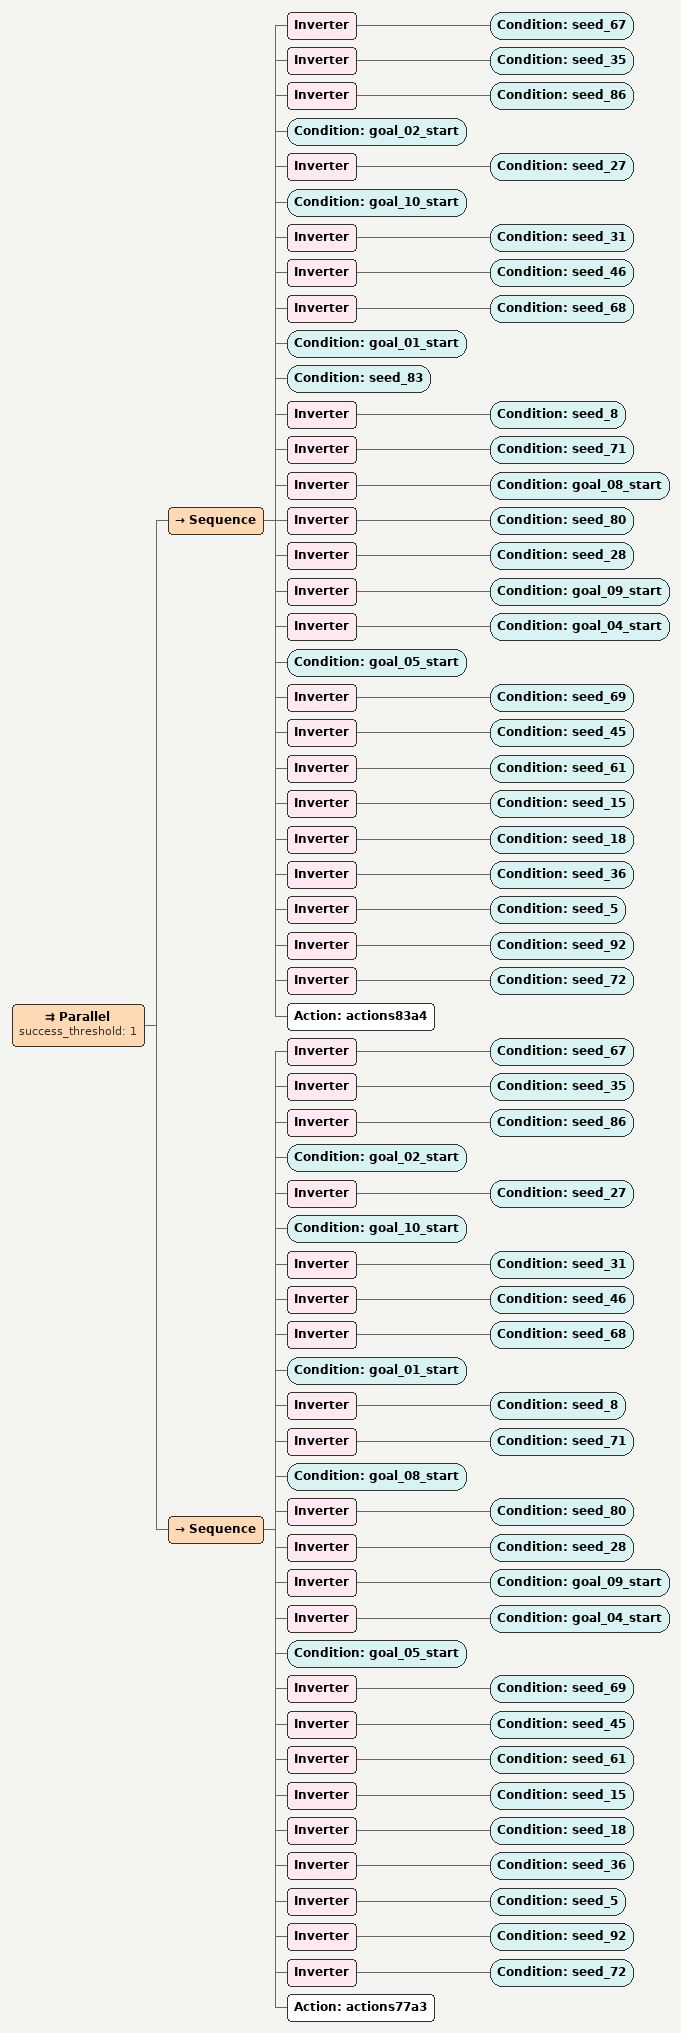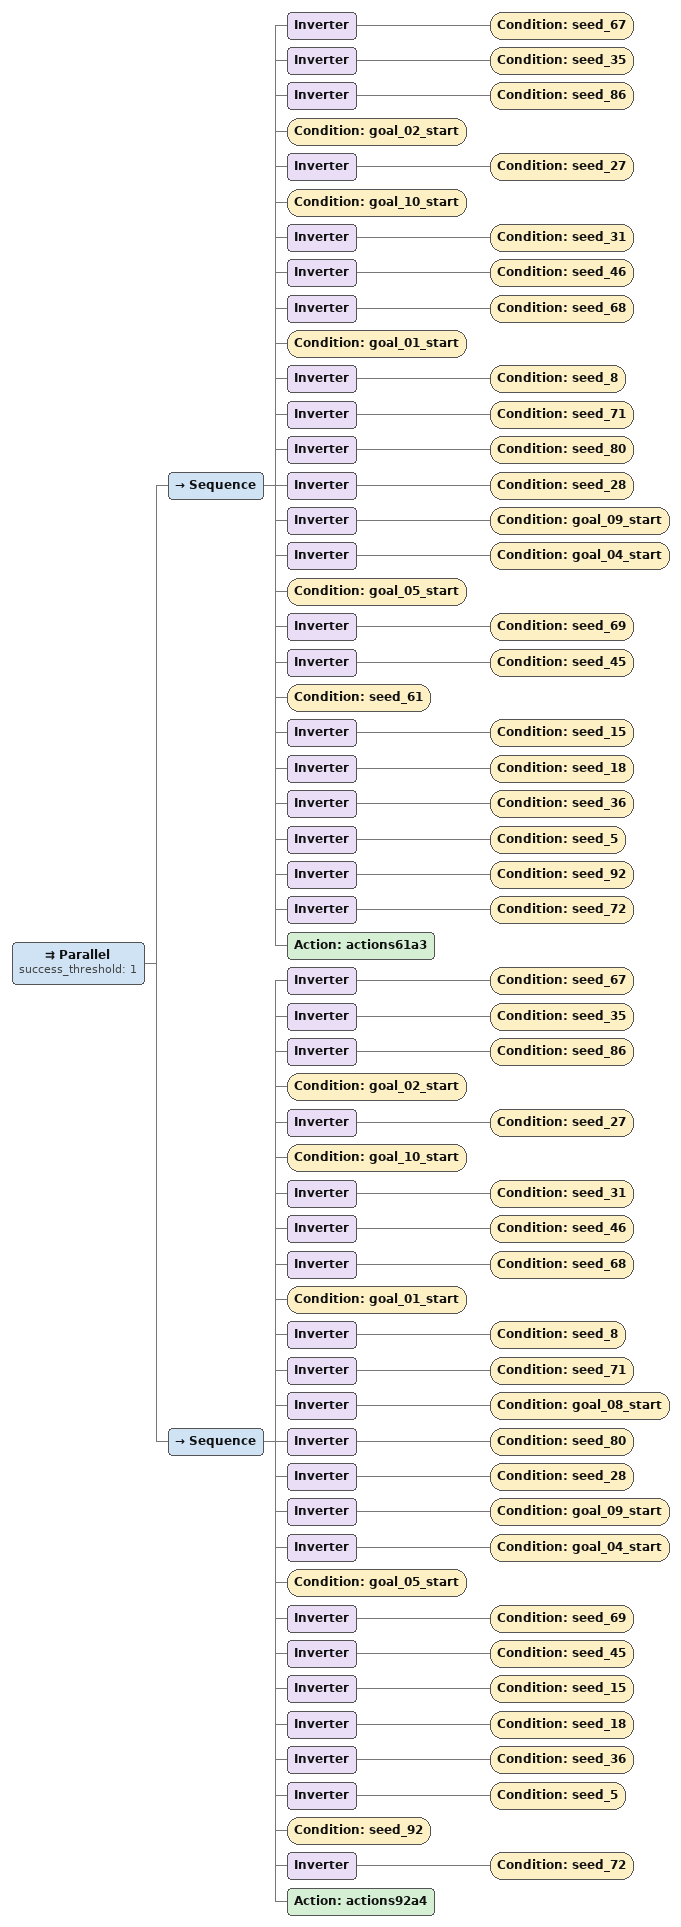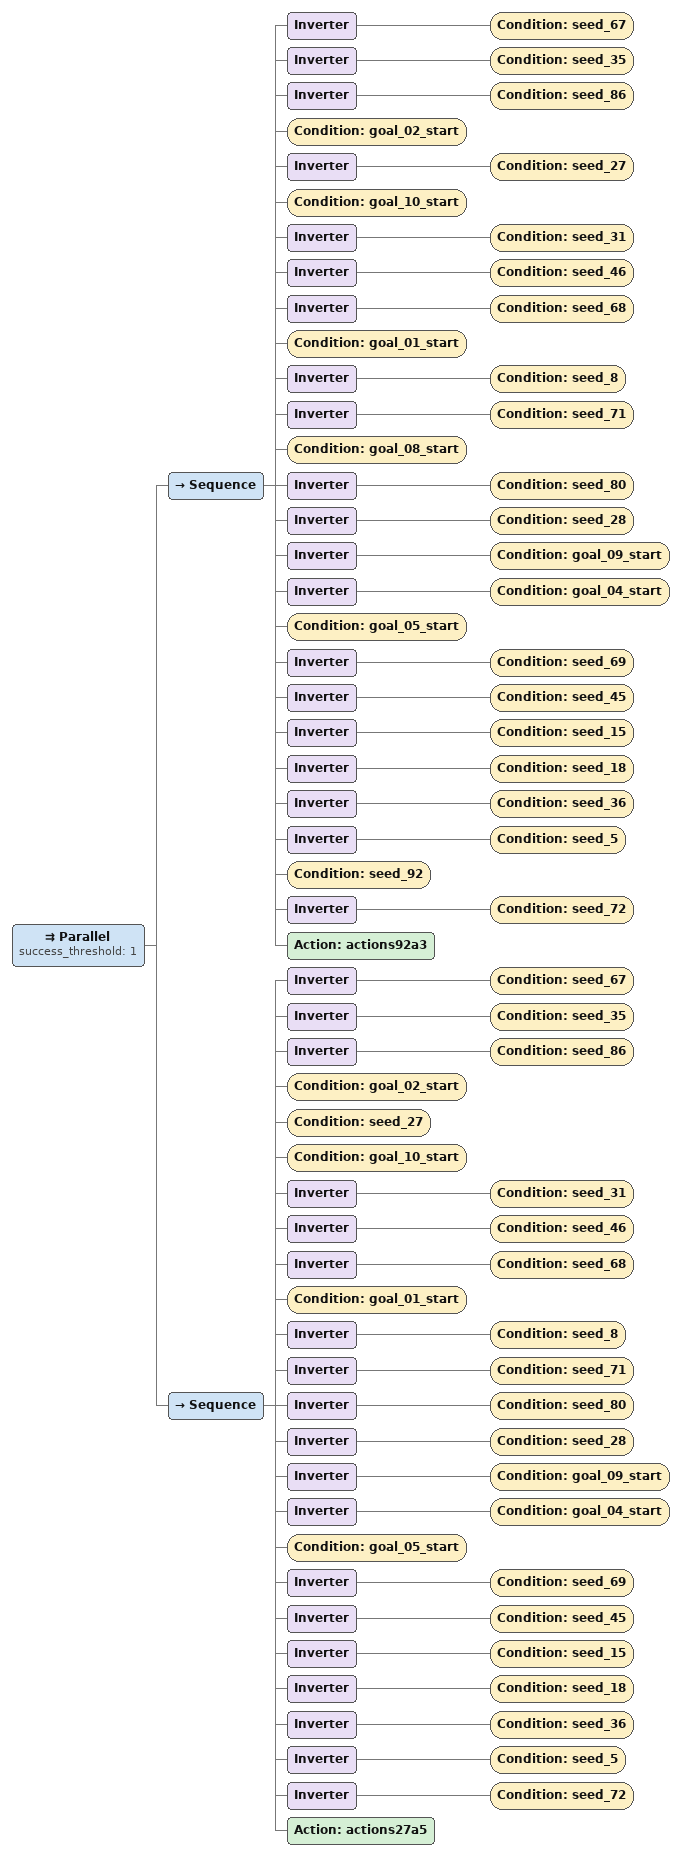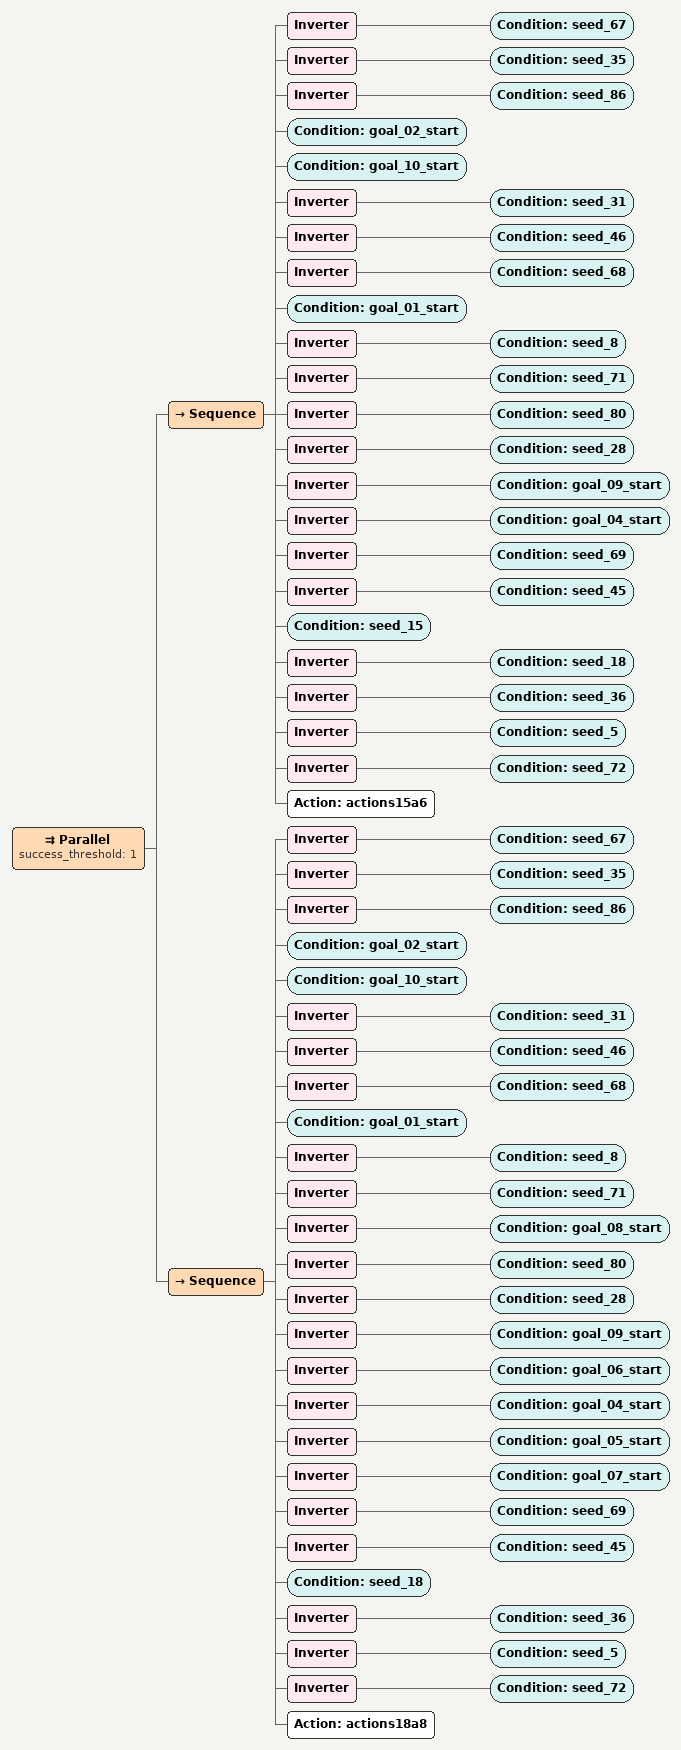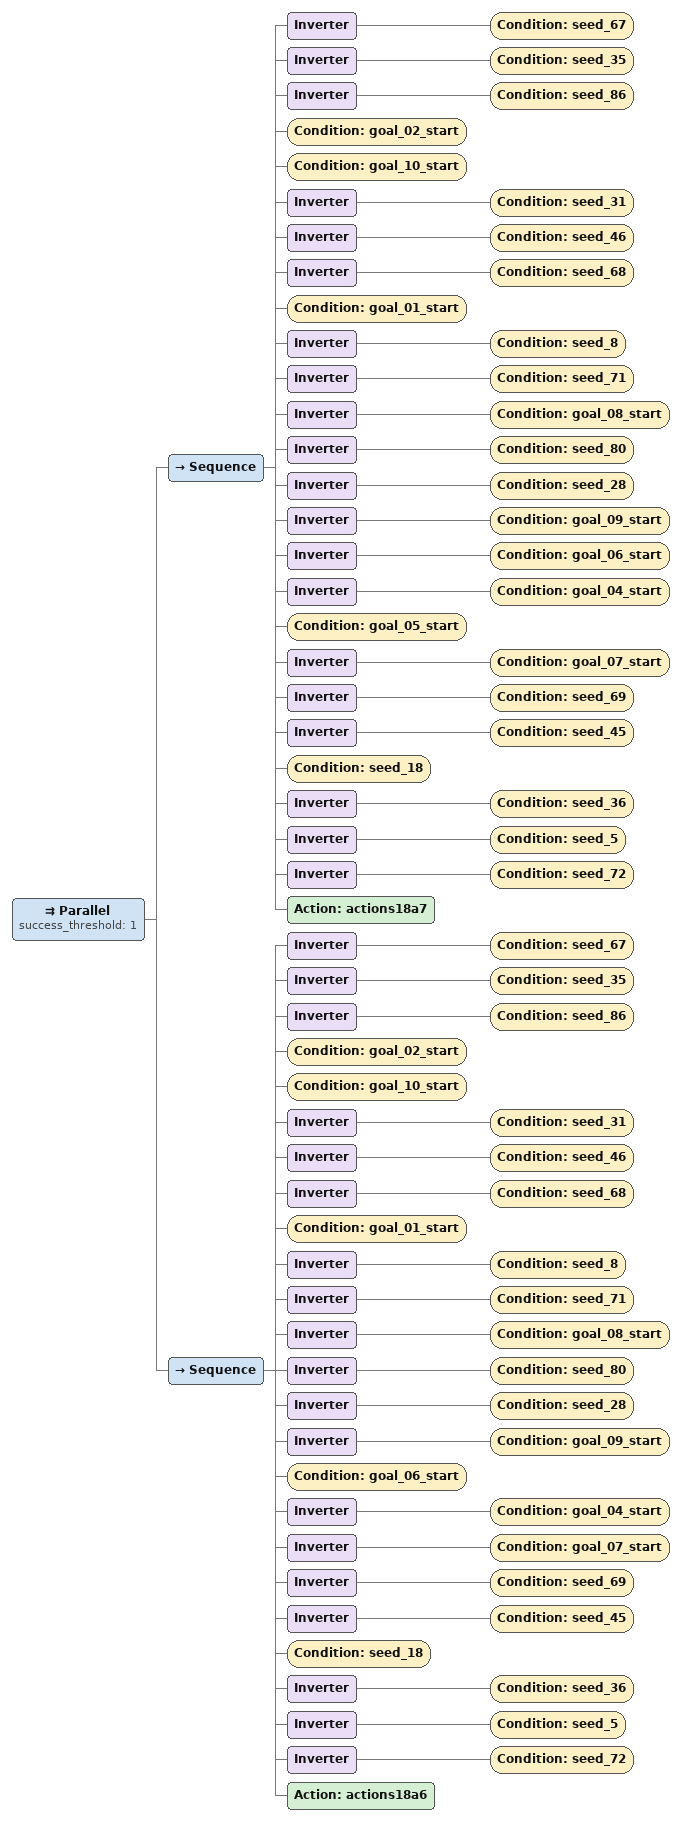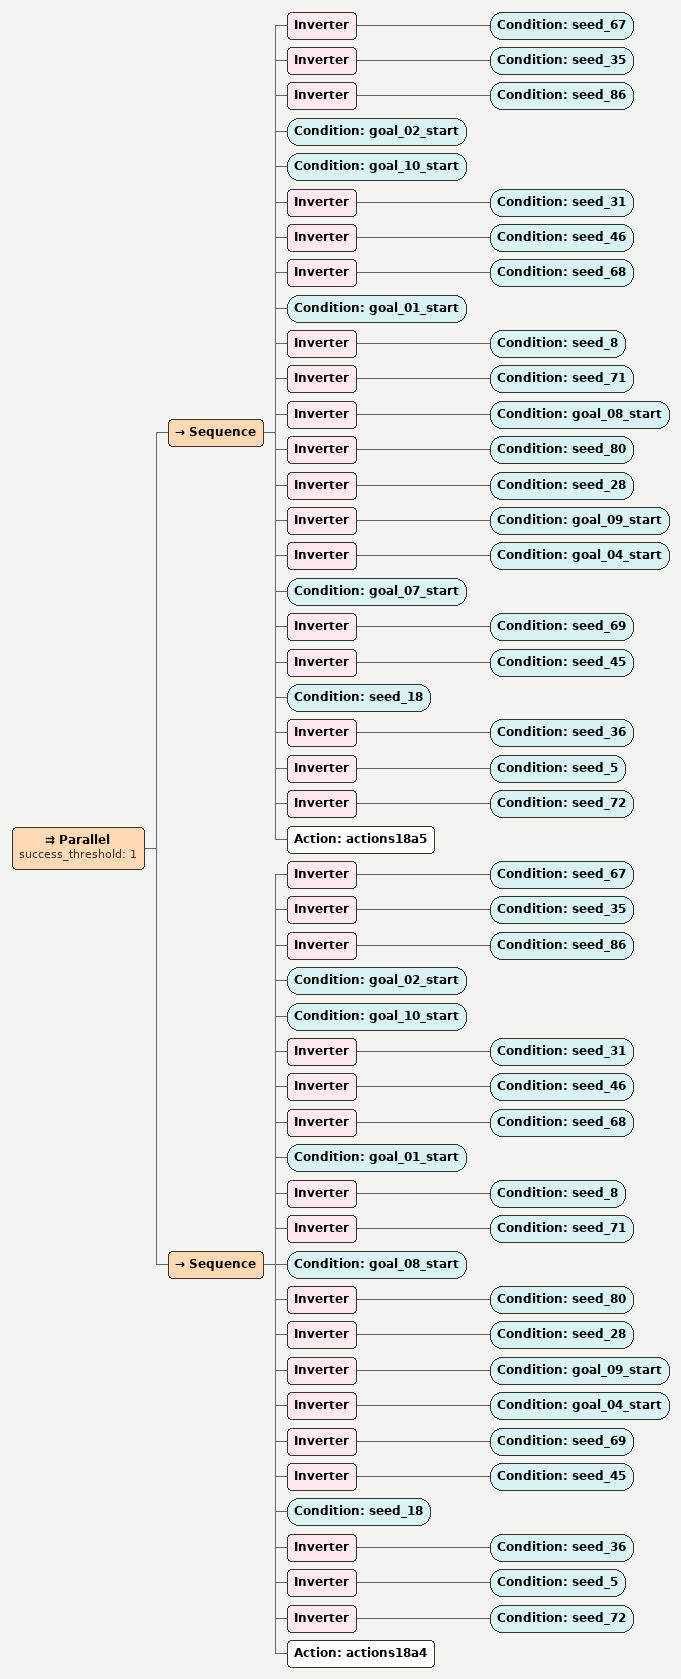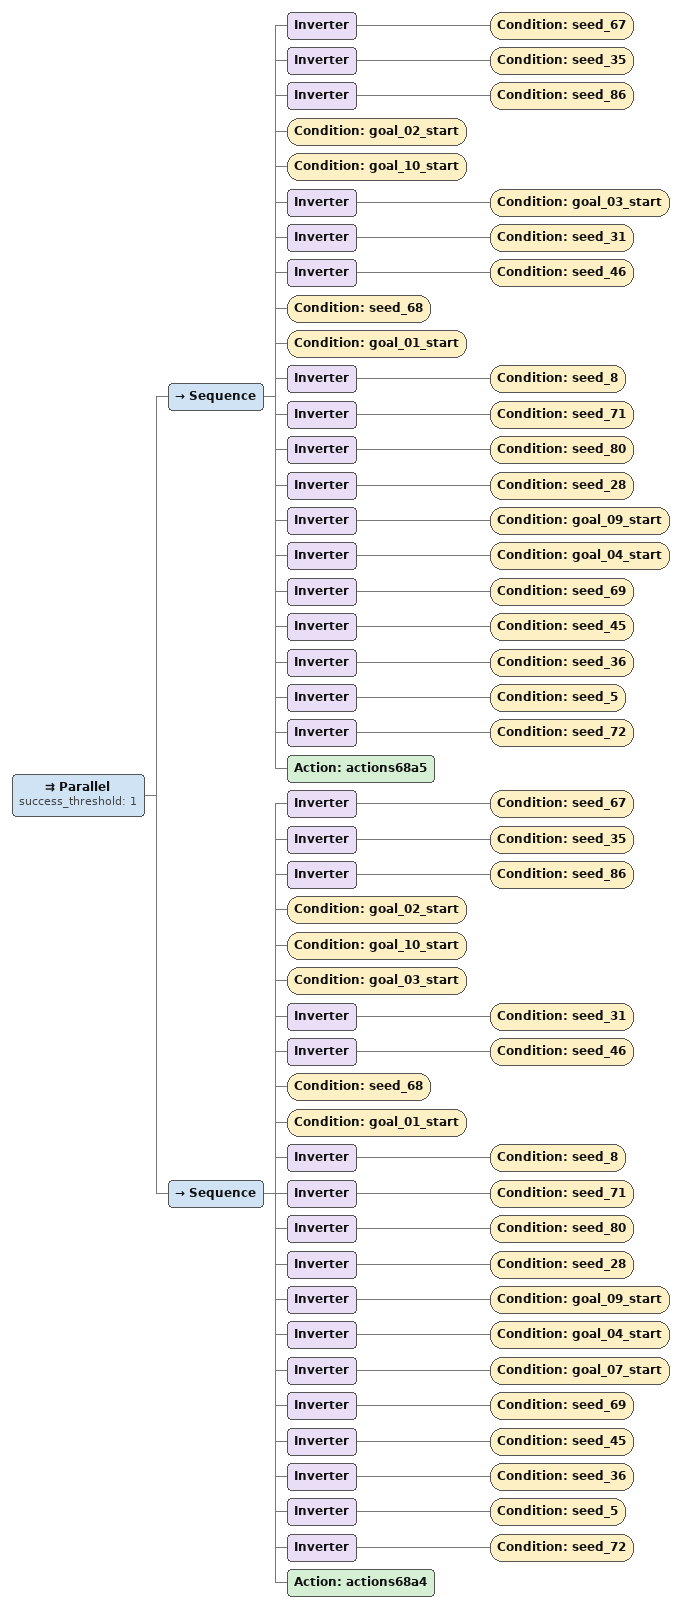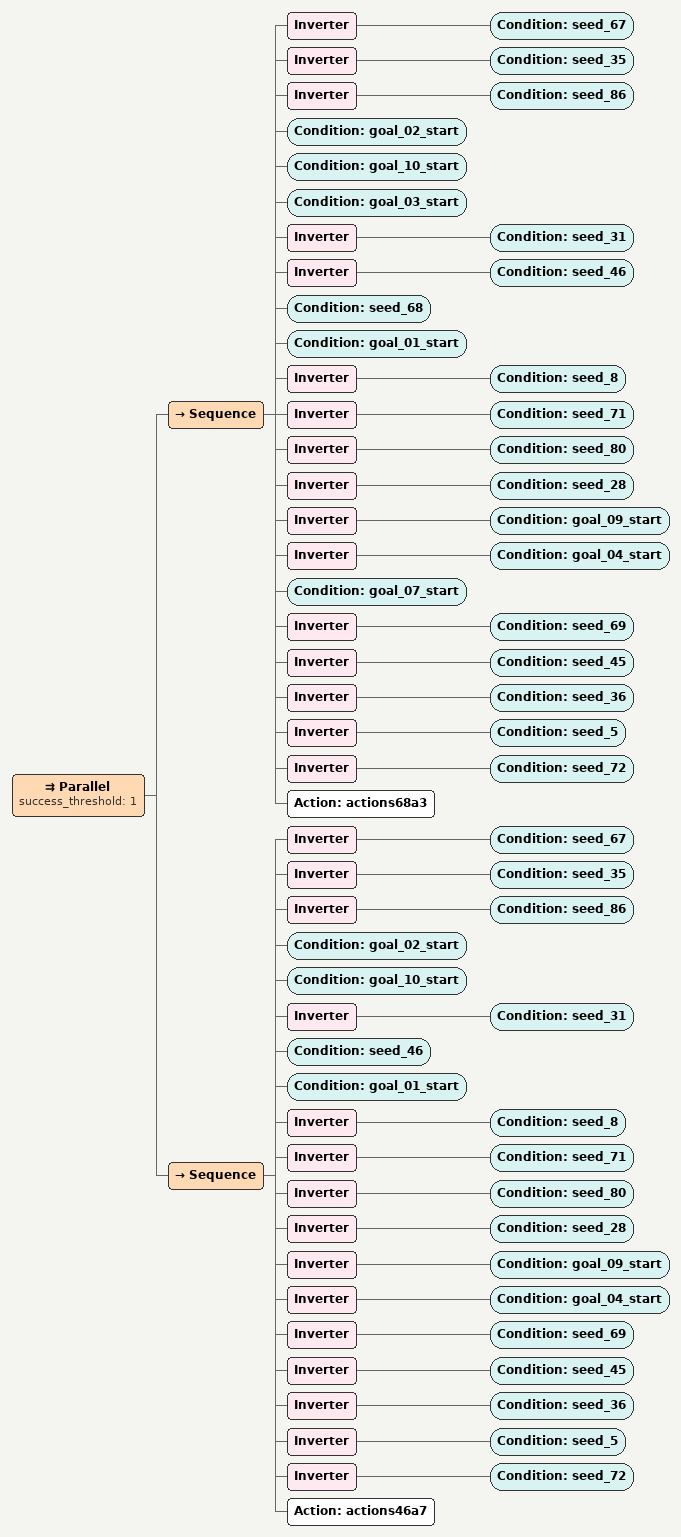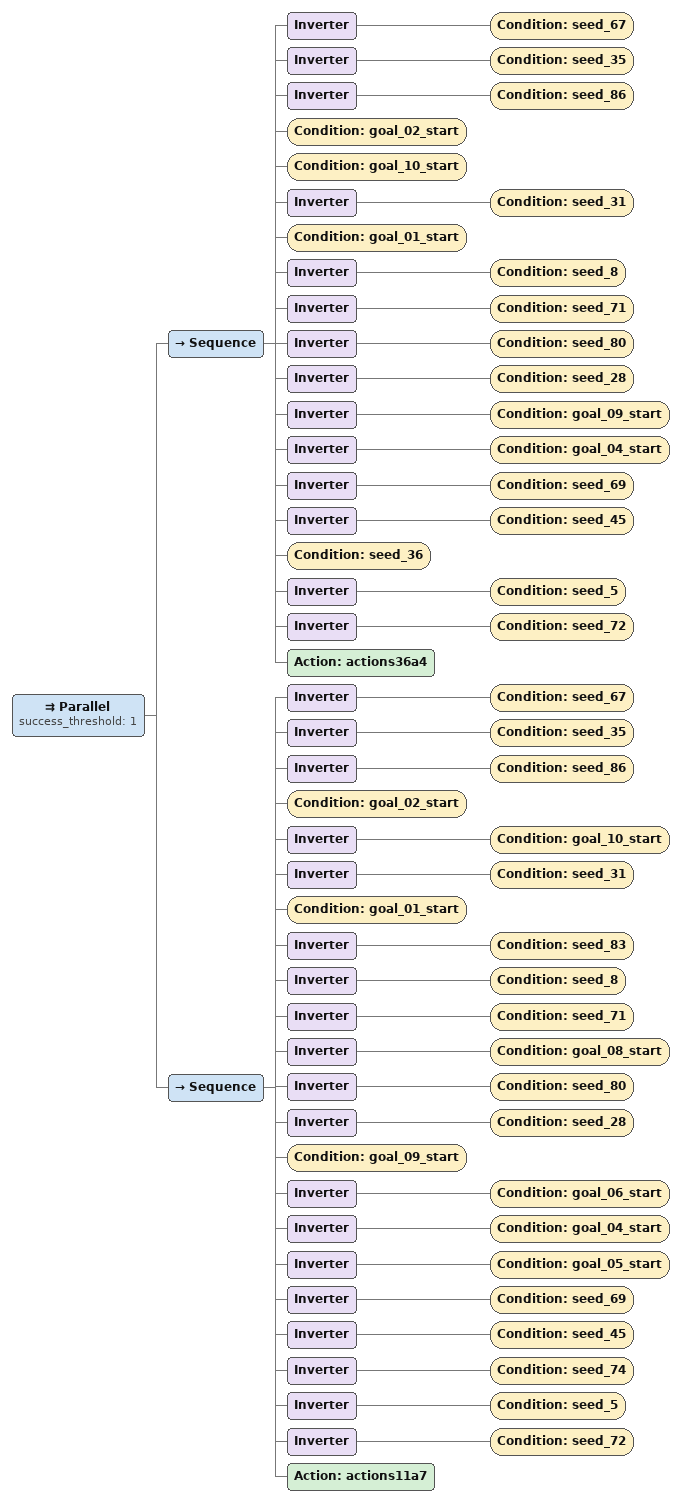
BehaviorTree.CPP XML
<Parallel success_threshold="1">
  <Sequence>
    <Inverter>
      <Condition ID="seed_67"/>
    </Inverter>
    <Inverter>
      <Condition ID="seed_35"/>
    </Inverter>
    <Inverter>
      <Condition ID="seed_86"/>
    </Inverter>
    <Condition ID="goal_02_start"/>
    <Inverter>
      <Condition ID="seed_27"/>
    </Inverter>
    <Condition ID="goal_10_start"/>
    <Inverter>
      <Condition ID="seed_31"/>
    </Inverter>
    <Inverter>
      <Condition ID="seed_46"/>
    </Inverter>
    <Inverter>
      <Condition ID="seed_68"/>
    </Inverter>
    <Condition ID="goal_01_start"/>
    <Condition ID="seed_83"/>
    <Inverter>
      <Condition ID="seed_8"/>
    </Inverter>
    <Inverter>
      <Condition ID="seed_71"/>
    </Inverter>
    <Inverter>
      <Condition ID="goal_08_start"/>
    </Inverter>
    <Inverter>
      <Condition ID="seed_80"/>
    </Inverter>
    <Inverter>
      <Condition ID="seed_28"/>
    </Inverter>
    <Inverter>
      <Condition ID="goal_09_start"/>
    </Inverter>
    <Inverter>
      <Condition ID="goal_04_start"/>
    </Inverter>
    <Condition ID="goal_05_start"/>
    <Inverter>
      <Condition ID="seed_69"/>
    </Inverter>
    <Inverter>
      <Condition ID="seed_45"/>
    </Inverter>
    <Inverter>
      <Condition ID="seed_61"/>
    </Inverter>
    <Inverter>
      <Condition ID="seed_15"/>
    </Inverter>
    <Inverter>
      <Condition ID="seed_18"/>
    </Inverter>
    <Inverter>
      <Condition ID="seed_36"/>
    </Inverter>
    <Inverter>
      <Condition ID="seed_5"/>
    </Inverter>
    <Inverter>
      <Condition ID="seed_92"/>
    </Inverter>
    <Inverter>
      <Condition ID="seed_72"/>
    </Inverter>
    <Action ID="actions83a4"/>
  </Sequence>
  <Sequence>
    <Inverter>
      <Condition ID="seed_67"/>
    </Inverter>
    <Inverter>
      <Condition ID="seed_35"/>
    </Inverter>
    <Inverter>
      <Condition ID="seed_86"/>
    </Inverter>
    <Condition ID="goal_02_start"/>
    <Inverter>
      <Condition ID="seed_27"/>
    </Inverter>
    <Condition ID="goal_10_start"/>
    <Inverter>
      <Condition ID="seed_31"/>
    </Inverter>
    <Inverter>
      <Condition ID="seed_46"/>
    </Inverter>
    <Inverter>
      <Condition ID="seed_68"/>
    </Inverter>
    <Condition ID="goal_01_start"/>
    <Inverter>
      <Condition ID="seed_8"/>
    </Inverter>
    <Inverter>
      <Condition ID="seed_71"/>
    </Inverter>
    <Condition ID="goal_08_start"/>
    <Inverter>
      <Condition ID="seed_80"/>
    </Inverter>
    <Inverter>
      <Condition ID="seed_28"/>
    </Inverter>
    <Inverter>
      <Condition ID="goal_09_start"/>
    </Inverter>
    <Inverter>
      <Condition ID="goal_04_start"/>
    </Inverter>
    <Condition ID="goal_05_start"/>
    <Inverter>
      <Condition ID="seed_69"/>
    </Inverter>
    <Inverter>
      <Condition ID="seed_45"/>
    </Inverter>
    <Inverter>
      <Condition ID="seed_61"/>
    </Inverter>
    <Inverter>
      <Condition ID="seed_15"/>
    </Inverter>
    <Inverter>
      <Condition ID="seed_18"/>
    </Inverter>
    <Inverter>
      <Condition ID="seed_36"/>
    </Inverter>
    <Inverter>
      <Condition ID="seed_5"/>
    </Inverter>
    <Inverter>
      <Condition ID="seed_92"/>
    </Inverter>
    <Inverter>
      <Condition ID="seed_72"/>
    </Inverter>
    <Action ID="actions77a3"/>
  </Sequence>
</Parallel>

<Parallel success_threshold="1">
  <Sequence>
    <Inverter>
      <Condition ID="seed_67"/>
    </Inverter>
    <Inverter>
      <Condition ID="seed_35"/>
    </Inverter>
    <Inverter>
      <Condition ID="seed_86"/>
    </Inverter>
    <Condition ID="goal_02_start"/>
    <Inverter>
      <Condition ID="seed_27"/>
    </Inverter>
    <Condition ID="goal_10_start"/>
    <Inverter>
      <Condition ID="seed_31"/>
    </Inverter>
    <Inverter>
      <Condition ID="seed_46"/>
    </Inverter>
    <Inverter>
      <Condition ID="seed_68"/>
    </Inverter>
    <Condition ID="goal_01_start"/>
    <Inverter>
      <Condition ID="seed_8"/>
    </Inverter>
    <Inverter>
      <Condition ID="seed_71"/>
    </Inverter>
    <Inverter>
      <Condition ID="seed_80"/>
    </Inverter>
    <Inverter>
      <Condition ID="seed_28"/>
    </Inverter>
    <Inverter>
      <Condition ID="goal_09_start"/>
    </Inverter>
    <Inverter>
      <Condition ID="goal_04_start"/>
    </Inverter>
    <Condition ID="goal_05_start"/>
    <Inverter>
      <Condition ID="seed_69"/>
    </Inverter>
    <Inverter>
      <Condition ID="seed_45"/>
    </Inverter>
    <Condition ID="seed_61"/>
    <Inverter>
      <Condition ID="seed_15"/>
    </Inverter>
    <Inverter>
      <Condition ID="seed_18"/>
    </Inverter>
    <Inverter>
      <Condition ID="seed_36"/>
    </Inverter>
    <Inverter>
      <Condition ID="seed_5"/>
    </Inverter>
    <Inverter>
      <Condition ID="seed_92"/>
    </Inverter>
    <Inverter>
      <Condition ID="seed_72"/>
    </Inverter>
    <Action ID="actions61a3"/>
  </Sequence>
  <Sequence>
    <Inverter>
      <Condition ID="seed_67"/>
    </Inverter>
    <Inverter>
      <Condition ID="seed_35"/>
    </Inverter>
    <Inverter>
      <Condition ID="seed_86"/>
    </Inverter>
    <Condition ID="goal_02_start"/>
    <Inverter>
      <Condition ID="seed_27"/>
    </Inverter>
    <Condition ID="goal_10_start"/>
    <Inverter>
      <Condition ID="seed_31"/>
    </Inverter>
    <Inverter>
      <Condition ID="seed_46"/>
    </Inverter>
    <Inverter>
      <Condition ID="seed_68"/>
    </Inverter>
    <Condition ID="goal_01_start"/>
    <Inverter>
      <Condition ID="seed_8"/>
    </Inverter>
    <Inverter>
      <Condition ID="seed_71"/>
    </Inverter>
    <Inverter>
      <Condition ID="goal_08_start"/>
    </Inverter>
    <Inverter>
      <Condition ID="seed_80"/>
    </Inverter>
    <Inverter>
      <Condition ID="seed_28"/>
    </Inverter>
    <Inverter>
      <Condition ID="goal_09_start"/>
    </Inverter>
    <Inverter>
      <Condition ID="goal_04_start"/>
    </Inverter>
    <Condition ID="goal_05_start"/>
    <Inverter>
      <Condition ID="seed_69"/>
    </Inverter>
    <Inverter>
      <Condition ID="seed_45"/>
    </Inverter>
    <Inverter>
      <Condition ID="seed_15"/>
    </Inverter>
    <Inverter>
      <Condition ID="seed_18"/>
    </Inverter>
    <Inverter>
      <Condition ID="seed_36"/>
    </Inverter>
    <Inverter>
      <Condition ID="seed_5"/>
    </Inverter>
    <Condition ID="seed_92"/>
    <Inverter>
      <Condition ID="seed_72"/>
    </Inverter>
    <Action ID="actions92a4"/>
  </Sequence>
</Parallel>

<Parallel success_threshold="1">
  <Sequence>
    <Inverter>
      <Condition ID="seed_67"/>
    </Inverter>
    <Inverter>
      <Condition ID="seed_35"/>
    </Inverter>
    <Inverter>
      <Condition ID="seed_86"/>
    </Inverter>
    <Condition ID="goal_02_start"/>
    <Inverter>
      <Condition ID="seed_27"/>
    </Inverter>
    <Condition ID="goal_10_start"/>
    <Inverter>
      <Condition ID="seed_31"/>
    </Inverter>
    <Inverter>
      <Condition ID="seed_46"/>
    </Inverter>
    <Inverter>
      <Condition ID="seed_68"/>
    </Inverter>
    <Condition ID="goal_01_start"/>
    <Inverter>
      <Condition ID="seed_8"/>
    </Inverter>
    <Inverter>
      <Condition ID="seed_71"/>
    </Inverter>
    <Condition ID="goal_08_start"/>
    <Inverter>
      <Condition ID="seed_80"/>
    </Inverter>
    <Inverter>
      <Condition ID="seed_28"/>
    </Inverter>
    <Inverter>
      <Condition ID="goal_09_start"/>
    </Inverter>
    <Inverter>
      <Condition ID="goal_04_start"/>
    </Inverter>
    <Condition ID="goal_05_start"/>
    <Inverter>
      <Condition ID="seed_69"/>
    </Inverter>
    <Inverter>
      <Condition ID="seed_45"/>
    </Inverter>
    <Inverter>
      <Condition ID="seed_15"/>
    </Inverter>
    <Inverter>
      <Condition ID="seed_18"/>
    </Inverter>
    <Inverter>
      <Condition ID="seed_36"/>
    </Inverter>
    <Inverter>
      <Condition ID="seed_5"/>
    </Inverter>
    <Condition ID="seed_92"/>
    <Inverter>
      <Condition ID="seed_72"/>
    </Inverter>
    <Action ID="actions92a3"/>
  </Sequence>
  <Sequence>
    <Inverter>
      <Condition ID="seed_67"/>
    </Inverter>
    <Inverter>
      <Condition ID="seed_35"/>
    </Inverter>
    <Inverter>
      <Condition ID="seed_86"/>
    </Inverter>
    <Condition ID="goal_02_start"/>
    <Condition ID="seed_27"/>
    <Condition ID="goal_10_start"/>
    <Inverter>
      <Condition ID="seed_31"/>
    </Inverter>
    <Inverter>
      <Condition ID="seed_46"/>
    </Inverter>
    <Inverter>
      <Condition ID="seed_68"/>
    </Inverter>
    <Condition ID="goal_01_start"/>
    <Inverter>
      <Condition ID="seed_8"/>
    </Inverter>
    <Inverter>
      <Condition ID="seed_71"/>
    </Inverter>
    <Inverter>
      <Condition ID="seed_80"/>
    </Inverter>
    <Inverter>
      <Condition ID="seed_28"/>
    </Inverter>
    <Inverter>
      <Condition ID="goal_09_start"/>
    </Inverter>
    <Inverter>
      <Condition ID="goal_04_start"/>
    </Inverter>
    <Condition ID="goal_05_start"/>
    <Inverter>
      <Condition ID="seed_69"/>
    </Inverter>
    <Inverter>
      <Condition ID="seed_45"/>
    </Inverter>
    <Inverter>
      <Condition ID="seed_15"/>
    </Inverter>
    <Inverter>
      <Condition ID="seed_18"/>
    </Inverter>
    <Inverter>
      <Condition ID="seed_36"/>
    </Inverter>
    <Inverter>
      <Condition ID="seed_5"/>
    </Inverter>
    <Inverter>
      <Condition ID="seed_72"/>
    </Inverter>
    <Action ID="actions27a5"/>
  </Sequence>
</Parallel>

<Parallel success_threshold="1">
  <Sequence>
    <Inverter>
      <Condition ID="seed_67"/>
    </Inverter>
    <Inverter>
      <Condition ID="seed_35"/>
    </Inverter>
    <Inverter>
      <Condition ID="seed_86"/>
    </Inverter>
    <Condition ID="goal_02_start"/>
    <Condition ID="goal_10_start"/>
    <Inverter>
      <Condition ID="seed_31"/>
    </Inverter>
    <Inverter>
      <Condition ID="seed_46"/>
    </Inverter>
    <Inverter>
      <Condition ID="seed_68"/>
    </Inverter>
    <Condition ID="goal_01_start"/>
    <Inverter>
      <Condition ID="seed_8"/>
    </Inverter>
    <Inverter>
      <Condition ID="seed_71"/>
    </Inverter>
    <Inverter>
      <Condition ID="seed_80"/>
    </Inverter>
    <Inverter>
      <Condition ID="seed_28"/>
    </Inverter>
    <Inverter>
      <Condition ID="goal_09_start"/>
    </Inverter>
    <Inverter>
      <Condition ID="goal_04_start"/>
    </Inverter>
    <Inverter>
      <Condition ID="seed_69"/>
    </Inverter>
    <Inverter>
      <Condition ID="seed_45"/>
    </Inverter>
    <Condition ID="seed_15"/>
    <Inverter>
      <Condition ID="seed_18"/>
    </Inverter>
    <Inverter>
      <Condition ID="seed_36"/>
    </Inverter>
    <Inverter>
      <Condition ID="seed_5"/>
    </Inverter>
    <Inverter>
      <Condition ID="seed_72"/>
    </Inverter>
    <Action ID="actions15a6"/>
  </Sequence>
  <Sequence>
    <Inverter>
      <Condition ID="seed_67"/>
    </Inverter>
    <Inverter>
      <Condition ID="seed_35"/>
    </Inverter>
    <Inverter>
      <Condition ID="seed_86"/>
    </Inverter>
    <Condition ID="goal_02_start"/>
    <Condition ID="goal_10_start"/>
    <Inverter>
      <Condition ID="seed_31"/>
    </Inverter>
    <Inverter>
      <Condition ID="seed_46"/>
    </Inverter>
    <Inverter>
      <Condition ID="seed_68"/>
    </Inverter>
    <Condition ID="goal_01_start"/>
    <Inverter>
      <Condition ID="seed_8"/>
    </Inverter>
    <Inverter>
      <Condition ID="seed_71"/>
    </Inverter>
    <Inverter>
      <Condition ID="goal_08_start"/>
    </Inverter>
    <Inverter>
      <Condition ID="seed_80"/>
    </Inverter>
    <Inverter>
      <Condition ID="seed_28"/>
    </Inverter>
    <Inverter>
      <Condition ID="goal_09_start"/>
    </Inverter>
    <Inverter>
      <Condition ID="goal_06_start"/>
    </Inverter>
    <Inverter>
      <Condition ID="goal_04_start"/>
    </Inverter>
    <Inverter>
      <Condition ID="goal_05_start"/>
    </Inverter>
    <Inverter>
      <Condition ID="goal_07_start"/>
    </Inverter>
    <Inverter>
      <Condition ID="seed_69"/>
    </Inverter>
    <Inverter>
      <Condition ID="seed_45"/>
    </Inverter>
    <Condition ID="seed_18"/>
    <Inverter>
      <Condition ID="seed_36"/>
    </Inverter>
    <Inverter>
      <Condition ID="seed_5"/>
    </Inverter>
    <Inverter>
      <Condition ID="seed_72"/>
    </Inverter>
    <Action ID="actions18a8"/>
  </Sequence>
</Parallel>

<Parallel success_threshold="1">
  <Sequence>
    <Inverter>
      <Condition ID="seed_67"/>
    </Inverter>
    <Inverter>
      <Condition ID="seed_35"/>
    </Inverter>
    <Inverter>
      <Condition ID="seed_86"/>
    </Inverter>
    <Condition ID="goal_02_start"/>
    <Condition ID="goal_10_start"/>
    <Inverter>
      <Condition ID="seed_31"/>
    </Inverter>
    <Inverter>
      <Condition ID="seed_46"/>
    </Inverter>
    <Inverter>
      <Condition ID="seed_68"/>
    </Inverter>
    <Condition ID="goal_01_start"/>
    <Inverter>
      <Condition ID="seed_8"/>
    </Inverter>
    <Inverter>
      <Condition ID="seed_71"/>
    </Inverter>
    <Inverter>
      <Condition ID="goal_08_start"/>
    </Inverter>
    <Inverter>
      <Condition ID="seed_80"/>
    </Inverter>
    <Inverter>
      <Condition ID="seed_28"/>
    </Inverter>
    <Inverter>
      <Condition ID="goal_09_start"/>
    </Inverter>
    <Inverter>
      <Condition ID="goal_06_start"/>
    </Inverter>
    <Inverter>
      <Condition ID="goal_04_start"/>
    </Inverter>
    <Condition ID="goal_05_start"/>
    <Inverter>
      <Condition ID="goal_07_start"/>
    </Inverter>
    <Inverter>
      <Condition ID="seed_69"/>
    </Inverter>
    <Inverter>
      <Condition ID="seed_45"/>
    </Inverter>
    <Condition ID="seed_18"/>
    <Inverter>
      <Condition ID="seed_36"/>
    </Inverter>
    <Inverter>
      <Condition ID="seed_5"/>
    </Inverter>
    <Inverter>
      <Condition ID="seed_72"/>
    </Inverter>
    <Action ID="actions18a7"/>
  </Sequence>
  <Sequence>
    <Inverter>
      <Condition ID="seed_67"/>
    </Inverter>
    <Inverter>
      <Condition ID="seed_35"/>
    </Inverter>
    <Inverter>
      <Condition ID="seed_86"/>
    </Inverter>
    <Condition ID="goal_02_start"/>
    <Condition ID="goal_10_start"/>
    <Inverter>
      <Condition ID="seed_31"/>
    </Inverter>
    <Inverter>
      <Condition ID="seed_46"/>
    </Inverter>
    <Inverter>
      <Condition ID="seed_68"/>
    </Inverter>
    <Condition ID="goal_01_start"/>
    <Inverter>
      <Condition ID="seed_8"/>
    </Inverter>
    <Inverter>
      <Condition ID="seed_71"/>
    </Inverter>
    <Inverter>
      <Condition ID="goal_08_start"/>
    </Inverter>
    <Inverter>
      <Condition ID="seed_80"/>
    </Inverter>
    <Inverter>
      <Condition ID="seed_28"/>
    </Inverter>
    <Inverter>
      <Condition ID="goal_09_start"/>
    </Inverter>
    <Condition ID="goal_06_start"/>
    <Inverter>
      <Condition ID="goal_04_start"/>
    </Inverter>
    <Inverter>
      <Condition ID="goal_07_start"/>
    </Inverter>
    <Inverter>
      <Condition ID="seed_69"/>
    </Inverter>
    <Inverter>
      <Condition ID="seed_45"/>
    </Inverter>
    <Condition ID="seed_18"/>
    <Inverter>
      <Condition ID="seed_36"/>
    </Inverter>
    <Inverter>
      <Condition ID="seed_5"/>
    </Inverter>
    <Inverter>
      <Condition ID="seed_72"/>
    </Inverter>
    <Action ID="actions18a6"/>
  </Sequence>
</Parallel>

<Parallel success_threshold="1">
  <Sequence>
    <Inverter>
      <Condition ID="seed_67"/>
    </Inverter>
    <Inverter>
      <Condition ID="seed_35"/>
    </Inverter>
    <Inverter>
      <Condition ID="seed_86"/>
    </Inverter>
    <Condition ID="goal_02_start"/>
    <Condition ID="goal_10_start"/>
    <Inverter>
      <Condition ID="seed_31"/>
    </Inverter>
    <Inverter>
      <Condition ID="seed_46"/>
    </Inverter>
    <Inverter>
      <Condition ID="seed_68"/>
    </Inverter>
    <Condition ID="goal_01_start"/>
    <Inverter>
      <Condition ID="seed_8"/>
    </Inverter>
    <Inverter>
      <Condition ID="seed_71"/>
    </Inverter>
    <Inverter>
      <Condition ID="goal_08_start"/>
    </Inverter>
    <Inverter>
      <Condition ID="seed_80"/>
    </Inverter>
    <Inverter>
      <Condition ID="seed_28"/>
    </Inverter>
    <Inverter>
      <Condition ID="goal_09_start"/>
    </Inverter>
    <Inverter>
      <Condition ID="goal_04_start"/>
    </Inverter>
    <Condition ID="goal_07_start"/>
    <Inverter>
      <Condition ID="seed_69"/>
    </Inverter>
    <Inverter>
      <Condition ID="seed_45"/>
    </Inverter>
    <Condition ID="seed_18"/>
    <Inverter>
      <Condition ID="seed_36"/>
    </Inverter>
    <Inverter>
      <Condition ID="seed_5"/>
    </Inverter>
    <Inverter>
      <Condition ID="seed_72"/>
    </Inverter>
    <Action ID="actions18a5"/>
  </Sequence>
  <Sequence>
    <Inverter>
      <Condition ID="seed_67"/>
    </Inverter>
    <Inverter>
      <Condition ID="seed_35"/>
    </Inverter>
    <Inverter>
      <Condition ID="seed_86"/>
    </Inverter>
    <Condition ID="goal_02_start"/>
    <Condition ID="goal_10_start"/>
    <Inverter>
      <Condition ID="seed_31"/>
    </Inverter>
    <Inverter>
      <Condition ID="seed_46"/>
    </Inverter>
    <Inverter>
      <Condition ID="seed_68"/>
    </Inverter>
    <Condition ID="goal_01_start"/>
    <Inverter>
      <Condition ID="seed_8"/>
    </Inverter>
    <Inverter>
      <Condition ID="seed_71"/>
    </Inverter>
    <Condition ID="goal_08_start"/>
    <Inverter>
      <Condition ID="seed_80"/>
    </Inverter>
    <Inverter>
      <Condition ID="seed_28"/>
    </Inverter>
    <Inverter>
      <Condition ID="goal_09_start"/>
    </Inverter>
    <Inverter>
      <Condition ID="goal_04_start"/>
    </Inverter>
    <Inverter>
      <Condition ID="seed_69"/>
    </Inverter>
    <Inverter>
      <Condition ID="seed_45"/>
    </Inverter>
    <Condition ID="seed_18"/>
    <Inverter>
      <Condition ID="seed_36"/>
    </Inverter>
    <Inverter>
      <Condition ID="seed_5"/>
    </Inverter>
    <Inverter>
      <Condition ID="seed_72"/>
    </Inverter>
    <Action ID="actions18a4"/>
  </Sequence>
</Parallel>

<Parallel success_threshold="1">
  <Sequence>
    <Inverter>
      <Condition ID="seed_67"/>
    </Inverter>
    <Inverter>
      <Condition ID="seed_35"/>
    </Inverter>
    <Inverter>
      <Condition ID="seed_86"/>
    </Inverter>
    <Condition ID="goal_02_start"/>
    <Condition ID="goal_10_start"/>
    <Inverter>
      <Condition ID="goal_03_start"/>
    </Inverter>
    <Inverter>
      <Condition ID="seed_31"/>
    </Inverter>
    <Inverter>
      <Condition ID="seed_46"/>
    </Inverter>
    <Condition ID="seed_68"/>
    <Condition ID="goal_01_start"/>
    <Inverter>
      <Condition ID="seed_8"/>
    </Inverter>
    <Inverter>
      <Condition ID="seed_71"/>
    </Inverter>
    <Inverter>
      <Condition ID="seed_80"/>
    </Inverter>
    <Inverter>
      <Condition ID="seed_28"/>
    </Inverter>
    <Inverter>
      <Condition ID="goal_09_start"/>
    </Inverter>
    <Inverter>
      <Condition ID="goal_04_start"/>
    </Inverter>
    <Inverter>
      <Condition ID="seed_69"/>
    </Inverter>
    <Inverter>
      <Condition ID="seed_45"/>
    </Inverter>
    <Inverter>
      <Condition ID="seed_36"/>
    </Inverter>
    <Inverter>
      <Condition ID="seed_5"/>
    </Inverter>
    <Inverter>
      <Condition ID="seed_72"/>
    </Inverter>
    <Action ID="actions68a5"/>
  </Sequence>
  <Sequence>
    <Inverter>
      <Condition ID="seed_67"/>
    </Inverter>
    <Inverter>
      <Condition ID="seed_35"/>
    </Inverter>
    <Inverter>
      <Condition ID="seed_86"/>
    </Inverter>
    <Condition ID="goal_02_start"/>
    <Condition ID="goal_10_start"/>
    <Condition ID="goal_03_start"/>
    <Inverter>
      <Condition ID="seed_31"/>
    </Inverter>
    <Inverter>
      <Condition ID="seed_46"/>
    </Inverter>
    <Condition ID="seed_68"/>
    <Condition ID="goal_01_start"/>
    <Inverter>
      <Condition ID="seed_8"/>
    </Inverter>
    <Inverter>
      <Condition ID="seed_71"/>
    </Inverter>
    <Inverter>
      <Condition ID="seed_80"/>
    </Inverter>
    <Inverter>
      <Condition ID="seed_28"/>
    </Inverter>
    <Inverter>
      <Condition ID="goal_09_start"/>
    </Inverter>
    <Inverter>
      <Condition ID="goal_04_start"/>
    </Inverter>
    <Inverter>
      <Condition ID="goal_07_start"/>
    </Inverter>
    <Inverter>
      <Condition ID="seed_69"/>
    </Inverter>
    <Inverter>
      <Condition ID="seed_45"/>
    </Inverter>
    <Inverter>
      <Condition ID="seed_36"/>
    </Inverter>
    <Inverter>
      <Condition ID="seed_5"/>
    </Inverter>
    <Inverter>
      <Condition ID="seed_72"/>
    </Inverter>
    <Action ID="actions68a4"/>
  </Sequence>
</Parallel>

<Parallel success_threshold="1">
  <Sequence>
    <Inverter>
      <Condition ID="seed_67"/>
    </Inverter>
    <Inverter>
      <Condition ID="seed_35"/>
    </Inverter>
    <Inverter>
      <Condition ID="seed_86"/>
    </Inverter>
    <Condition ID="goal_02_start"/>
    <Condition ID="goal_10_start"/>
    <Condition ID="goal_03_start"/>
    <Inverter>
      <Condition ID="seed_31"/>
    </Inverter>
    <Inverter>
      <Condition ID="seed_46"/>
    </Inverter>
    <Condition ID="seed_68"/>
    <Condition ID="goal_01_start"/>
    <Inverter>
      <Condition ID="seed_8"/>
    </Inverter>
    <Inverter>
      <Condition ID="seed_71"/>
    </Inverter>
    <Inverter>
      <Condition ID="seed_80"/>
    </Inverter>
    <Inverter>
      <Condition ID="seed_28"/>
    </Inverter>
    <Inverter>
      <Condition ID="goal_09_start"/>
    </Inverter>
    <Inverter>
      <Condition ID="goal_04_start"/>
    </Inverter>
    <Condition ID="goal_07_start"/>
    <Inverter>
      <Condition ID="seed_69"/>
    </Inverter>
    <Inverter>
      <Condition ID="seed_45"/>
    </Inverter>
    <Inverter>
      <Condition ID="seed_36"/>
    </Inverter>
    <Inverter>
      <Condition ID="seed_5"/>
    </Inverter>
    <Inverter>
      <Condition ID="seed_72"/>
    </Inverter>
    <Action ID="actions68a3"/>
  </Sequence>
  <Sequence>
    <Inverter>
      <Condition ID="seed_67"/>
    </Inverter>
    <Inverter>
      <Condition ID="seed_35"/>
    </Inverter>
    <Inverter>
      <Condition ID="seed_86"/>
    </Inverter>
    <Condition ID="goal_02_start"/>
    <Condition ID="goal_10_start"/>
    <Inverter>
      <Condition ID="seed_31"/>
    </Inverter>
    <Condition ID="seed_46"/>
    <Condition ID="goal_01_start"/>
    <Inverter>
      <Condition ID="seed_8"/>
    </Inverter>
    <Inverter>
      <Condition ID="seed_71"/>
    </Inverter>
    <Inverter>
      <Condition ID="seed_80"/>
    </Inverter>
    <Inverter>
      <Condition ID="seed_28"/>
    </Inverter>
    <Inverter>
      <Condition ID="goal_09_start"/>
    </Inverter>
    <Inverter>
      <Condition ID="goal_04_start"/>
    </Inverter>
    <Inverter>
      <Condition ID="seed_69"/>
    </Inverter>
    <Inverter>
      <Condition ID="seed_45"/>
    </Inverter>
    <Inverter>
      <Condition ID="seed_36"/>
    </Inverter>
    <Inverter>
      <Condition ID="seed_5"/>
    </Inverter>
    <Inverter>
      <Condition ID="seed_72"/>
    </Inverter>
    <Action ID="actions46a7"/>
  </Sequence>
</Parallel>

<Parallel success_threshold="1">
  <Sequence>
    <Inverter>
      <Condition ID="seed_67"/>
    </Inverter>
    <Inverter>
      <Condition ID="seed_35"/>
    </Inverter>
    <Inverter>
      <Condition ID="seed_86"/>
    </Inverter>
    <Condition ID="goal_02_start"/>
    <Condition ID="goal_10_start"/>
    <Inverter>
      <Condition ID="seed_31"/>
    </Inverter>
    <Condition ID="goal_01_start"/>
    <Inverter>
      <Condition ID="seed_8"/>
    </Inverter>
    <Inverter>
      <Condition ID="seed_71"/>
    </Inverter>
    <Inverter>
      <Condition ID="seed_80"/>
    </Inverter>
    <Inverter>
      <Condition ID="seed_28"/>
    </Inverter>
    <Inverter>
      <Condition ID="goal_09_start"/>
    </Inverter>
    <Inverter>
      <Condition ID="goal_04_start"/>
    </Inverter>
    <Inverter>
      <Condition ID="seed_69"/>
    </Inverter>
    <Inverter>
      <Condition ID="seed_45"/>
    </Inverter>
    <Condition ID="seed_36"/>
    <Inverter>
      <Condition ID="seed_5"/>
    </Inverter>
    <Inverter>
      <Condition ID="seed_72"/>
    </Inverter>
    <Action ID="actions36a4"/>
  </Sequence>
  <Sequence>
    <Inverter>
      <Condition ID="seed_67"/>
    </Inverter>
    <Inverter>
      <Condition ID="seed_35"/>
    </Inverter>
    <Inverter>
      <Condition ID="seed_86"/>
    </Inverter>
    <Condition ID="goal_02_start"/>
    <Inverter>
      <Condition ID="goal_10_start"/>
    </Inverter>
    <Inverter>
      <Condition ID="seed_31"/>
    </Inverter>
    <Condition ID="goal_01_start"/>
    <Inverter>
      <Condition ID="seed_83"/>
    </Inverter>
    <Inverter>
      <Condition ID="seed_8"/>
    </Inverter>
    <Inverter>
      <Condition ID="seed_71"/>
    </Inverter>
    <Inverter>
      <Condition ID="goal_08_start"/>
    </Inverter>
    <Inverter>
      <Condition ID="seed_80"/>
    </Inverter>
    <Inverter>
      <Condition ID="seed_28"/>
    </Inverter>
    <Condition ID="goal_09_start"/>
    <Inverter>
      <Condition ID="goal_06_start"/>
    </Inverter>
    <Inverter>
      <Condition ID="goal_04_start"/>
    </Inverter>
    <Inverter>
      <Condition ID="goal_05_start"/>
    </Inverter>
    <Inverter>
      <Condition ID="seed_69"/>
    </Inverter>
    <Inverter>
      <Condition ID="seed_45"/>
    </Inverter>
    <Inverter>
      <Condition ID="seed_74"/>
    </Inverter>
    <Inverter>
      <Condition ID="seed_5"/>
    </Inverter>
    <Inverter>
      <Condition ID="seed_72"/>
    </Inverter>
    <Action ID="actions11a7"/>
  </Sequence>
</Parallel>
